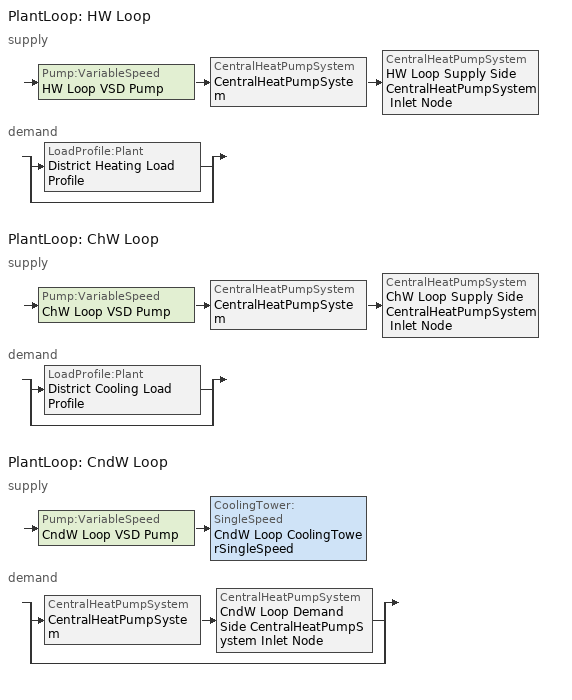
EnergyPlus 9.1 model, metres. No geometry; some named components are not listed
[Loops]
PlantLoop 'HW Loop'
 supply: Pump:VariableSpeed 'HW Loop VSD Pump' > CentralHeatPumpSystem 'CentralHeatPumpSystem' > CentralHeatPumpSystem 'HW Loop Supply Side CentralHeatPumpSystem Inlet Node'
 demand: split
  | LoadProfile:Plant 'District Heating Load Profile'
  | bypass
PlantLoop 'ChW Loop'
 supply: Pump:VariableSpeed 'ChW Loop VSD Pump' > CentralHeatPumpSystem 'CentralHeatPumpSystem' > CentralHeatPumpSystem 'ChW Loop Supply Side CentralHeatPumpSystem Inlet Node'
 demand: split
  | LoadProfile:Plant 'District Cooling Load Profile'
  | bypass
PlantLoop 'CndW Loop'
 supply: Pump:VariableSpeed 'CndW Loop VSD Pump' > CoolingTower:SingleSpeed 'CndW Loop CoolingTowerSingleSpeed'
 demand: split
  | CentralHeatPumpSystem 'CentralHeatPumpSystem' > CentralHeatPumpSystem 'CndW Loop Demand Side CentralHeatPumpSystem Inlet Node'
  | bypass
[Building]
-LargeOfficeDetailed-ASHRAE 169-2006-2A created: 2019-07-15 15:01:46 -0700: North Axis {deg}=0; Terrain=City; Loads Convergence Tolerance Value=0.04; Temperature Convergence Tolerance Value {deltaC}=0.2; Solar Distribution=FullInteriorAndExterior; Maximum Number of Warmup Days=25; Minimum Number of Warmup Days=6
[SizingPeriod:DesignDay] Day of Month=21; Dry-Bulb Temperature Range Modifier Type=DefaultMultipliers; Humidity Condition Type=Wetbulb; Barometric Pressure {Pa}=100977; Rain Indicator=No; Snow Indicator=No; Daylight Saving Time Indicator=No
Name | Month | Day Type | Maximum Dry-Bulb Temperature {C} | Daily Dry-Bulb Temperature Range {deltaC} | Wetbulb or DewPoint at Maximum Dry-Bulb {C} | Wind Speed {m/s} | Wind Direction {deg} | Solar Model Indicator | ASHRAE Clear Sky Optical Depth for Beam Irradiance (taub) | ASHRAE Clear Sky Optical Depth for Diffuse Irradiance (taud) | Sky Clearness
Houston Bush Intercontinental Ann Clg .4% Condns DB=>MWB | 7 | SummerDesignDay | 36 | 10.1 | 24.8 | 3.5 | 170 | ASHRAETau | 0.499 | 1.97
Houston Bush Intercontinental Ann Htg 99.6% Condns DB | 1 | WinterDesignDay | -1.6 | 0 | -1.6 | 2.8 | 0 | ASHRAEClearSky |  |  | 0
[Sizing:Plant] Sizing Option=NonCoincident; Zone Timesteps in Averaging Window=1; Coincident Sizing Factor Mode=None
Name | Loop Type | Design Loop Exit Temperature {C} | Loop Design Temperature Difference {deltaC}
HW Loop | Heating | 82 | 11
ChW Loop | Cooling | 7.22 | 6.67
CndW Loop | Condenser | 29.4 | 5.6
[PlantLoop] Fluid Type=Water; Maximum Loop Temperature {C}=100; Minimum Loop Temperature {C}=0; Maximum Loop Flow Rate {m3/s}=Autosize; Minimum Loop Flow Rate {m3/s}=0; Plant Loop Volume {m3}=Autocalculate; Load Distribution Scheme=Optimal; Plant Loop Demand Calculation Scheme=SingleSetpoint
Name | Plant Equipment Operation Scheme
HW Loop | HW Loop Operation Schemes
ChW Loop | ChW Loop Operation Schemes
CndW Loop | CndW Loop Operation Schemes
[PlantEquipmentList]
HW Loop Heating Equipment List; ChW Loop Cooling Equipment List: CentralHeatPumpSystem
CndW Loop Cooling Equipment List: CndW Loop CoolingTowerSingleSpeed
[PlantEquipmentOperation:HeatingLoad]
HW Loop Heating Operation Scheme: Load Range 1 Lower Limit {W}=0; Load Range 1 Upper Limit {W}=1000000000; Range 1 Equipment List=HW Loop Heating Equipment List
[PlantEquipmentOperationSchemes] Control Scheme 1 Schedule=Always On Discrete
Name | Control Scheme 1
HW Loop Operation Schemes | HW Loop Heating Operation Scheme
ChW Loop Operation Schemes | ChW Loop Cooling Operation Scheme
CndW Loop Operation Schemes | CndW Loop Cooling Operation Scheme
[SetpointManager:Scheduled] Control Variable=Temperature
Name | Schedule | Setpoint Node or NodeList
Setpoint Manager Scheduled 2 | Hot_Water_Temperature | HW Loop Supply Outlet Node
Setpoint Manager Scheduled 3 | Chilled_Water_Temperature | ChW Loop Supply Outlet Node
[Pump:VariableSpeed] Design Maximum Flow Rate {m3/s}=Autosize; Design Pump Head {Pa}=179352; Design Power Consumption {W}=Autosize; Motor Efficiency=0.9; Fraction of Motor Inefficiencies to Fluid Stream=0; Coefficient 1 of the Part Load Performance Curve=0; Coefficient 2 of the Part Load Performance Curve=1; Coefficient 3 of the Part Load Performance Curve=0; Coefficient 4 of the Part Load Performance Curve=0; Design Minimum Flow Rate {m3/s}=0; Pump Control Type=Intermittent; Skin Loss Radiative Fraction=0.5; Design Power Sizing Method=PowerPerFlowPerPressure; Design Electric Power per Unit Flow Rate {W/(m3/s)}=348701.1; Design Shaft Power per Unit Flow Rate per Unit Head {W/((m3/s)-Pa)}=1.28205; Design Minimum Flow Rate Fraction=0
HW Loop VSD Pump; ChW Loop VSD Pump; CndW Loop VSD Pump
[PlantEquipmentOperation:CoolingLoad] Load Range 1 Lower Limit {W}=0; Load Range 1 Upper Limit {W}=1000000000
Name | Range 1 Equipment List
ChW Loop Cooling Operation Scheme | ChW Loop Cooling Equipment List
CndW Loop Cooling Operation Scheme | CndW Loop Cooling Equipment List
[SetpointManager:FollowOutdoorAirTemperature]
Setpoint Manager Follow Outdoor Air Temperature 1: Control Variable=Temperature; Reference Temperature Type=OutdoorAirWetBulb; Offset Temperature Difference {deltaC}=1.5; Maximum Setpoint Temperature {C}=80; Minimum Setpoint Temperature {C}=6; Setpoint Node or NodeList=CndW Loop Supply Outlet Node
[CoolingTower:SingleSpeed]
CndW Loop CoolingTowerSingleSpeed: Design Water Flow Rate {m3/s}=Autosize; Design Air Flow Rate {m3/s}=Autosize; Design Fan Power {W}=Autosize; Design U-Factor Times Area Value {W/K}=Autosize; Free Convection Air Flow Rate {m3/s}=Autosize; Free Convection Air Flow Rate Sizing Factor=0.1; Free Convection U-Factor Times Area Value {W/K}=Autosize; Free Convection U-Factor Times Area Value Sizing Factor=0.1; Performance Input Method=UFactorTimesAreaAndDesignWaterFlowRate; Heat Rejection Capacity and Nominal Capacity Sizing Ratio=1.25; Free Convection Capacity {W}=0; Free Convection Nominal Capacity Sizing Factor=0.1; Design Inlet Air Dry-Bulb Temperature {C}=25.6; Design Inlet Air Wet-Bulb Temperature {C}=25.6; Design Approach Temperature {deltaC}=Autosize; Design Range Temperature {deltaC}=Autosize; Basin Heater Capacity {W/K}=0; Basin Heater Setpoint Temperature {C}=2; Evaporation Loss Mode=LossFactor; Evaporation Loss Factor {percent/K}=0.2; Drift Loss Percent {percent}=0.008; Blowdown Calculation Mode=ConcentrationRatio; Blowdown Concentration Ratio=3; Capacity Control=FanCycling; Number of Cells=1; Cell Control=MinimalCell; Cell Minimum  Water Flow Rate Fraction=0.33; Cell Maximum Water Flow Rate Fraction=2.5; Sizing Factor=1
[CentralHeatPumpSystem]
CentralHeatPumpSystem: Control Method=SmartMixing; Ancillary Power {W}=0; Chiller Heater Modules Performance Component Object Type 1=ChillerHeaterPerformance:Electric:EIR; Chiller Heater Modules Performance Component Name 1=Chiller Heater Performance Electric EIR 1; Chiller Heater Modules Control Schedule Name 1=Always On Discrete; Number of Chiller Heater Modules 1=1; Chiller Heater Modules Performance Component Object Type 2=ChillerHeaterPerformance:Electric:EIR; Chiller Heater Modules Performance Component Name 2=Chiller Heater Performance Electric EIR 2; Chiller Heater Modules Control Schedule Name 2=Always On Discrete; Number of Chiller Heater Modules 2=1; Chiller Heater Performance Component Object Type 3=ChillerHeaterPerformance:Electric:EIR; Chiller Heater Performance Component Name 3=Chiller Heater Performance Electric EIR 3; Chiller Heater Modules Control Schedule Name 3=Always On Discrete; Number of Chiller Heater Modules 3=1
[ChillerHeaterPerformance:Electric:EIR] Reference Cooling Mode Leaving Chilled Water Temperature {C}=6.67; Reference Cooling Mode Entering Condenser Fluid Temperature {C}=29.4; Reference Cooling Mode Leaving Condenser Water Temperature {C}=35; Reference Heating Mode Cooling Power Input Ratio=1.38; Chilled Water Flow Mode Type=VariableFlow; Design Condenser Water Flow Rate {m3/s}=Autosize; Compressor Motor Efficiency=1; Condenser Type=WaterCooled; Cooling Mode Temperature Curve Condenser Water Independent Variable=EnteringCondenser; Cooling Mode Cooling Capacity Optimum Part Load Ratio=1; Heating Mode Cooling Capacity Optimum Part Load Ratio=1; Sizing Factor=1
Name | Reference Cooling Mode Evaporator Capacity {W} | Reference Cooling Mode COP {W/W} | Reference Heating Mode Cooling Capacity Ratio | Reference Heating Mode Leaving Chilled Water Temperature {C} | Reference Heating Mode Leaving Condenser Water Temperature {C} | Reference Heating Mode Entering Condenser Fluid Temperature {C} | Heating Mode Entering Chilled Water Temperature Low Limit {C} | Design Chilled Water Flow Rate {m3/s} | Design Hot Water Flow Rate {m3/s} | Cooling Mode Cooling Capacity Function of Temperature Curve | Cooling Mode Electric Input to Cooling Output Ratio Function of Temperature Curve | Cooling Mode Electric Input to Cooling Output Ratio Function of Part Load Ratio Curve | Heating Mode Temperature Curve Condenser Water Independent Variable | Heating Mode Cooling Capacity Function of Temperature Curve | Heating Mode Electric Input to Cooling Output Ratio Function of Temperature Curve | Heating Mode Electric Input to Cooling Output Ratio Function of Part Load Ratio Curve
Chiller Heater Performance Electric EIR 1 | 6000000 | 2 | 0.74 | 6.67 | 60 | 29.44 | 5 | autosize | 0.5 | Curve Biquadratic 3 | Curve Biquadratic 4 | Curve Bicubic 1 | LeavingCondenser | Curve Biquadratic 5 | Curve Biquadratic 6 | Curve Bicubic 2
Chiller Heater Performance Electric EIR 2 | 10000 | 1.5 | 0.74 | 6.67 | 60 | 29.44 | 5 | Autosize | 0.0003525 | Curve Biquadratic 7 | Curve Biquadratic 8 | Curve Bicubic 3 | LeavingCondenser | Curve Biquadratic 9 | Curve Biquadratic 10 | Curve Bicubic 4
Chiller Heater Performance Electric EIR 3 | 10000 | 1.5 |  |  |  |  |  | Autosize | 0.0003525 | Curve Biquadratic 7 | Curve Biquadratic 8 | Curve Bicubic 3 |  | Curve Biquadratic 9 | Curve Biquadratic 10 | Curve Bicubic 4
[LoadProfile:Plant] Peak Flow Rate {m3/s}=1; Flow Rate Fraction Schedule=Always On Discrete hvac_library
Name | Load Schedule Name (From CSV)
District Heating Load Profile | Heating Load Profile Schedule
District Cooling Load Profile | Cooling Load Profile Schedule
[Curve:Bicubic] Coefficient1 Constant=0; Coefficient4 y=0; Coefficient5 y**2=0; Coefficient6 x*y=0; Coefficient8 y**3=0; Coefficient9 x**2*y=0; Coefficient10 x*y**2=0; Maximum Value of x=1; Minimum Value of y=0; Maximum Value of y=1
Name | Coefficient2 x | Coefficient3 x**2 | Coefficient7 x**3 | Minimum Value of x
Curve Bicubic 1; Curve Bicubic 3 | 1.22895 | -0.751383 | 0.517396 | 0.2
Curve Bicubic 2; Curve Bicubic 4 | 1.12853 | -0.0264962 | -0.103811 | 0.3
[Curve:Biquadratic] Minimum Value of x=4.44; Input Unit Type for X=Temperature; Input Unit Type for Y=Temperature; Output Unit Type=Dimensionless
Name | Coefficient1 Constant | Coefficient2 x | Coefficient3 x**2 | Coefficient4 y | Coefficient5 y**2 | Coefficient6 x*y | Maximum Value of x | Minimum Value of y | Maximum Value of y
Curve Biquadratic 3; Curve Biquadratic 7 | 0.950829 | 0.0341933 | 0.000266642 | -0.0017334 | -0.000176242 | -3.69198e-05 | 12.78 | 12.78 | 29.44
Curve Biquadratic 4; Curve Biquadratic 8 | 0.736243 | 0.0213649 | 0.000363891 | -0.00428495 | 0.000338982 | -0.00036324 | 12.78 | 12.78 | 29.44
Curve Biquadratic 5; Curve Biquadratic 9 | 0.941527 | 0.0552743 | 0.000357356 | 0.00125839 | -6.42055e-05 | -0.000535099 | 15.56 | 25 | 57.22
Curve Biquadratic 6; Curve Biquadratic 10 | 0.228625 | 0.0249871 | -1.26711e-05 | 0.00932718 | 5.89204e-05 | -0.000326851 | 15.56 | 25 | 57.22
[Schedule:Compact]
Hot_Water_Temperature: Through: 12/31, For: AllDays, Until: 24:00, 67
CHILLED_WATER_TEMPERATURE: Through: 12/31, For: AllDays, Until: 24:00, 6.7
[Schedule:Constant] Hourly Value=1
Always On Discrete hvac_library; Always On Discrete
[Schedule:File] File=sample_loadprofile.csv; Rows to Skip at Top=1; Column Separator=Comma; Interpolate to Timestep=No
Name | Column Number
Heating Load Profile Schedule | 2
Cooling Load Profile Schedule | 3
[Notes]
Basic simulation required objects
Water Heating Plant Loop
